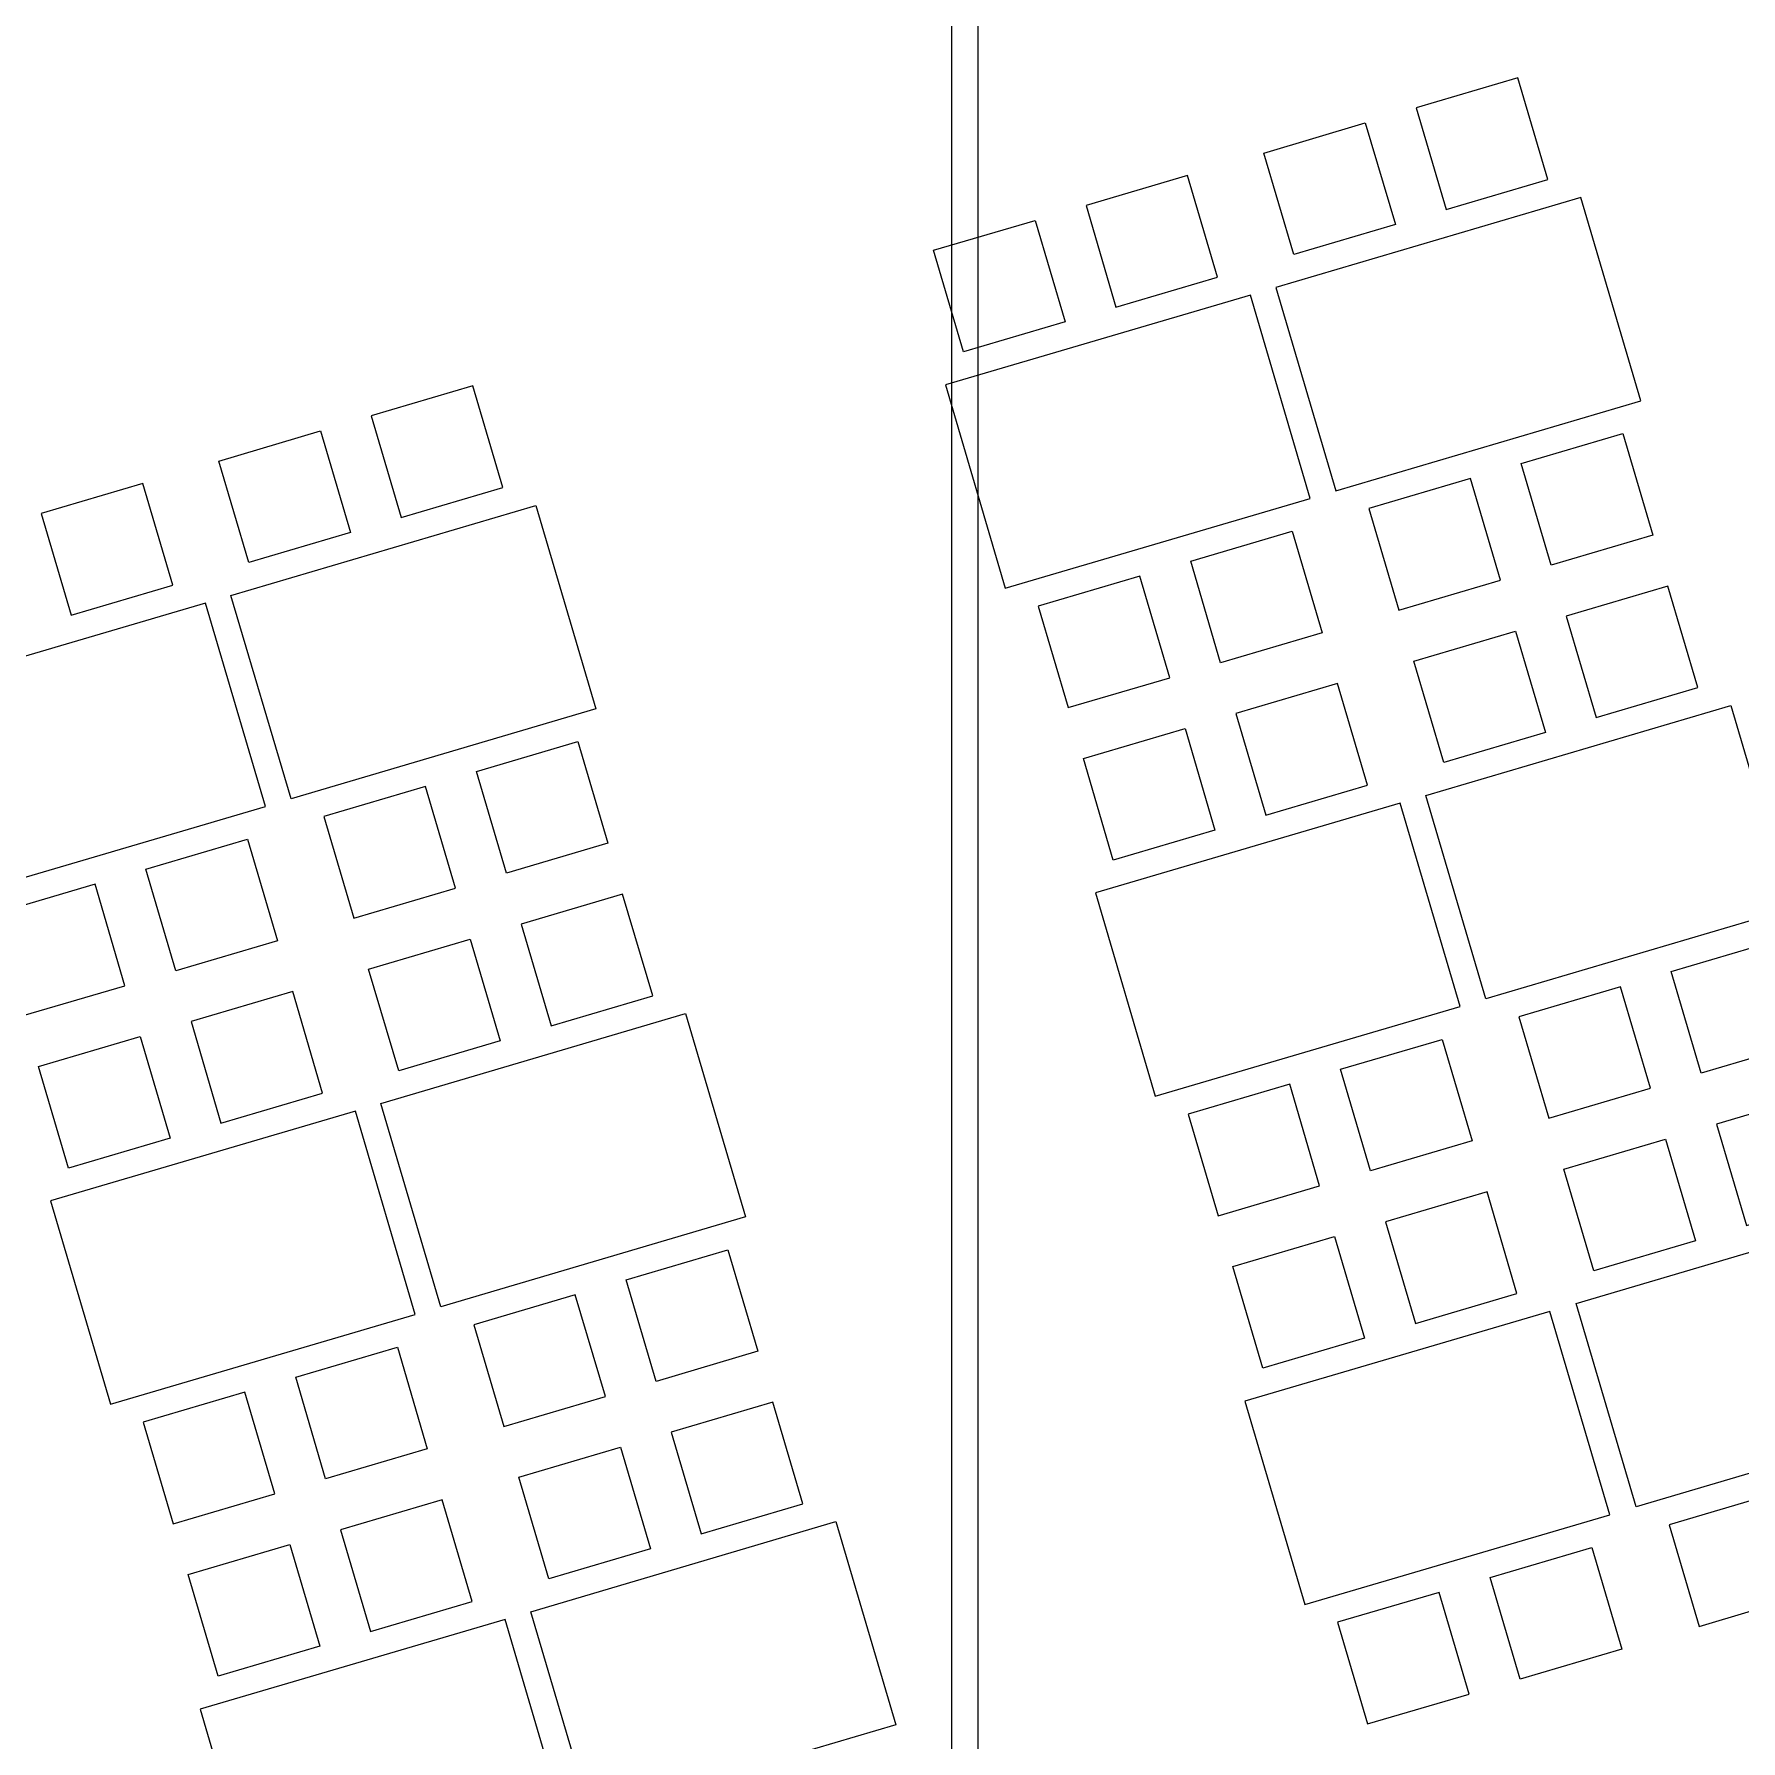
# Model space of a CAD drawing. Header units: millimetres. Extents: x 62878 to 70819, y -67946 to -61850.
# Drawn here: x 64632 to 65277, y -66759 to -66115 of the extents above; entities that cross this region are included whole.
import ezdxf

# ---------------------------------------------------------------- set-up
doc = ezdxf.new("R2010")
doc.units = ezdxf.units.MM
doc.layers.add('TEFRİŞ-yeni', color=53, linetype='Continuous', lineweight=9)

msp = doc.modelspace()

# ---------------------------------------------------------------- linework, layer by layer
for points in [[(64978.8, -67227.8), (69093.8, -67227.8), (69093.8, -64287.8), (64978.8, -64287.8)], [(64988.8, -67217.8), (69083.8, -67217.8), (69083.8, -64297.8), (64988.8, -64297.8)]]:
    msp.add_lwpolyline(points, close=True)
at = {"layer": 'TEFRİŞ-yeni'}
for points in [[(65165.57, -66181.06), (65203.93, -66169.72), (65192.6, -66131.36), (65154.24, -66142.7), (65165.57, -66181.06)], [(65146.39, -66186.72), (65108.03, -66198.06), (65096.7, -66159.7), (65135.06, -66148.36), (65146.39, -66186.72)], [(65040.9, -66217.85), (65079.27, -66206.56), (65067.98, -66168.18), (65029.61, -66179.47), (65040.9, -66217.85)], [(65123.94, -66287.2), (65239.02, -66253.2), (65216.36, -66176.48), (65101.27, -66210.48), (65123.94, -66287.2)], [(65021.71, -66223.49), (64983.34, -66234.79), (64972.05, -66196.41), (65010.42, -66185.12), (65021.71, -66223.49)], [(65091.69, -66213.33), (64976.57, -66247.2), (64999.15, -66323.95), (65114.27, -66290.07), (65091.69, -66213.33)], [(64771.11, -66297.34), (64809.47, -66286), (64798.14, -66247.64), (64759.78, -66258.97), (64771.11, -66297.34)], [(64751.93, -66303), (64713.57, -66314.34), (64702.24, -66275.98), (64740.6, -66264.64), (64751.93, -66303)], [(65193.91, -66276.96), (65232.27, -66265.62), (65243.6, -66303.98), (65205.24, -66315.32), (65193.91, -66276.96)], [(65174.73, -66282.63), (65136.37, -66293.96), (65147.7, -66332.32), (65186.06, -66320.99), (65174.73, -66282.63)], [(64646.44, -66334.13), (64684.81, -66322.83), (64673.52, -66284.46), (64635.15, -66295.75), (64646.44, -66334.13)], [(64706.81, -66326.76), (64821.9, -66292.76), (64844.56, -66369.48), (64729.48, -66403.48), (64706.81, -66326.76)], [(65069.13, -66313.78), (65107.5, -66302.49), (65118.79, -66340.86), (65080.42, -66352.15), (65069.13, -66313.78)], [(65049.94, -66319.43), (65011.57, -66330.72), (65022.86, -66369.09), (65061.23, -66357.8), (65049.94, -66319.43)], [(65222.24, -66372.86), (65260.6, -66361.53), (65249.27, -66323.17), (65210.91, -66334.5), (65222.24, -66372.86)], [(64697.23, -66329.6), (64582.11, -66363.48), (64604.69, -66440.23), (64719.81, -66406.35), (64697.23, -66329.6)], [(65203.06, -66378.53), (65164.7, -66389.86), (65153.37, -66351.5), (65191.73, -66340.17), (65203.06, -66378.53)], [(65097.48, -66409.68), (65135.86, -66398.38), (65124.57, -66360.01), (65086.19, -66371.3), (65097.48, -66409.68)], [(65157.95, -66402.29), (65273.03, -66368.28), (65295.7, -66445), (65180.61, -66479.01), (65157.95, -66402.29)], [(65078.3, -66415.32), (65039.92, -66426.61), (65028.63, -66388.24), (65067.01, -66376.95), (65078.3, -66415.32)], [(64799.45, -66393.24), (64837.81, -66381.9), (64849.14, -66420.26), (64810.78, -66431.6), (64799.45, -66393.24)], [(64780.27, -66398.9), (64741.91, -66410.24), (64753.24, -66448.6), (64791.6, -66437.26), (64780.27, -66398.9)], [(65148.27, -66405.15), (65033.15, -66439.03), (65055.74, -66515.78), (65170.86, -66481.9), (65148.27, -66405.15)], [(64674.67, -66430.06), (64713.04, -66418.77), (64724.33, -66457.14), (64685.96, -66468.43), (64674.67, -66430.06)], [(64655.48, -66435.7), (64617.11, -66447), (64628.4, -66485.37), (64666.77, -66474.08), (64655.48, -66435.7)], [(64827.66, -66489.18), (64866.02, -66477.84), (64854.68, -66439.48), (64816.32, -66450.82), (64827.66, -66489.18)], [(64808.48, -66494.84), (64770.12, -66506.18), (64758.78, -66467.82), (64797.14, -66456.48), (64808.48, -66494.84)], [(65250.58, -66468.76), (65288.94, -66457.43), (65300.27, -66495.79), (65261.91, -66507.12), (65250.58, -66468.76)], [(64703.02, -66525.95), (64741.4, -66514.66), (64730.11, -66476.29), (64691.73, -66487.58), (64703.02, -66525.95)], [(65231.4, -66474.43), (65193.04, -66485.76), (65204.37, -66524.12), (65242.73, -66512.79), (65231.4, -66474.43)], [(64763.36, -66518.6), (64878.44, -66484.6), (64901.11, -66561.32), (64786.03, -66595.32), (64763.36, -66518.6)], [(64683.84, -66531.6), (64645.46, -66542.89), (64634.17, -66504.52), (64672.55, -66493.23), (64683.84, -66531.6)], [(65125.71, -66505.61), (65164.09, -66494.32), (65175.38, -66532.69), (65137.01, -66543.98), (65125.71, -66505.61)], [(65106.53, -66511.25), (65068.15, -66522.55), (65079.45, -66560.92), (65117.82, -66549.63), (65106.53, -66511.25)], [(65278.91, -66564.66), (65317.28, -66553.33), (65305.94, -66514.97), (65267.58, -66526.3), (65278.91, -66564.66)], [(64753.81, -66521.43), (64638.69, -66555.31), (64661.28, -66632.05), (64776.4, -66598.18), (64753.81, -66521.43)], [(65259.73, -66570.33), (65221.37, -66581.66), (65210.04, -66543.3), (65248.4, -66531.97), (65259.73, -66570.33)], [(65153.94, -66601.54), (65192.32, -66590.25), (65181.02, -66551.88), (65142.65, -66563.17), (65153.94, -66601.54)], [(65214.62, -66594.09), (65329.7, -66560.09), (65352.37, -66636.81), (65237.29, -66670.81), (65214.62, -66594.09)], [(64855.99, -66585.08), (64894.35, -66573.74), (64905.69, -66612.1), (64867.33, -66623.44), (64855.99, -66585.08)], [(65134.76, -66607.19), (65096.38, -66618.48), (65085.09, -66580.11), (65123.47, -66568.81), (65134.76, -66607.19)], [(64836.81, -66590.74), (64798.45, -66602.08), (64809.78, -66640.44), (64848.15, -66629.11), (64836.81, -66590.74)], [(65204.73, -66597.02), (65089.61, -66630.9), (65112.2, -66707.64), (65227.32, -66673.77), (65204.73, -66597.02)], [(64731.25, -66621.89), (64769.63, -66610.59), (64780.92, -66648.97), (64742.55, -66660.26), (64731.25, -66621.89)], [(64712.07, -66627.53), (64673.69, -66638.82), (64684.99, -66677.2), (64723.36, -66665.91), (64712.07, -66627.53)], [(64884.33, -66680.98), (64922.69, -66669.64), (64911.35, -66631.28), (64872.99, -66642.62), (64884.33, -66680.98)], [(64865.15, -66686.65), (64826.79, -66697.98), (64815.45, -66659.62), (64853.81, -66648.29), (64865.15, -66686.65)], [(64759.48, -66717.82), (64797.86, -66706.53), (64786.56, -66668.15), (64748.19, -66679.45), (64759.48, -66717.82)], [(65288.07, -66666.23), (65249.71, -66677.57), (65261.04, -66715.93), (65299.4, -66704.59), (65288.07, -66666.23)], [(64820.03, -66710.4), (64935.11, -66676.4), (64957.78, -66753.12), (64842.7, -66787.13), (64820.03, -66710.4)], [(64740.3, -66723.47), (64701.92, -66734.76), (64690.63, -66696.38), (64729.01, -66685.09), (64740.3, -66723.47)], [(65182.17, -66697.47), (65220.55, -66686.18), (65231.84, -66724.56), (65193.46, -66735.85), (65182.17, -66697.47)], [(65162.99, -66703.12), (65124.61, -66714.41), (65135.9, -66752.78), (65174.28, -66741.49), (65162.99, -66703.12)], [(64810.27, -66713.3), (64695.15, -66747.17), (64717.74, -66823.92), (64832.86, -66790.04), (64810.27, -66713.3)]]:
    msp.add_lwpolyline(points, dxfattribs=at)

doc.saveas('drawing.dxf')
